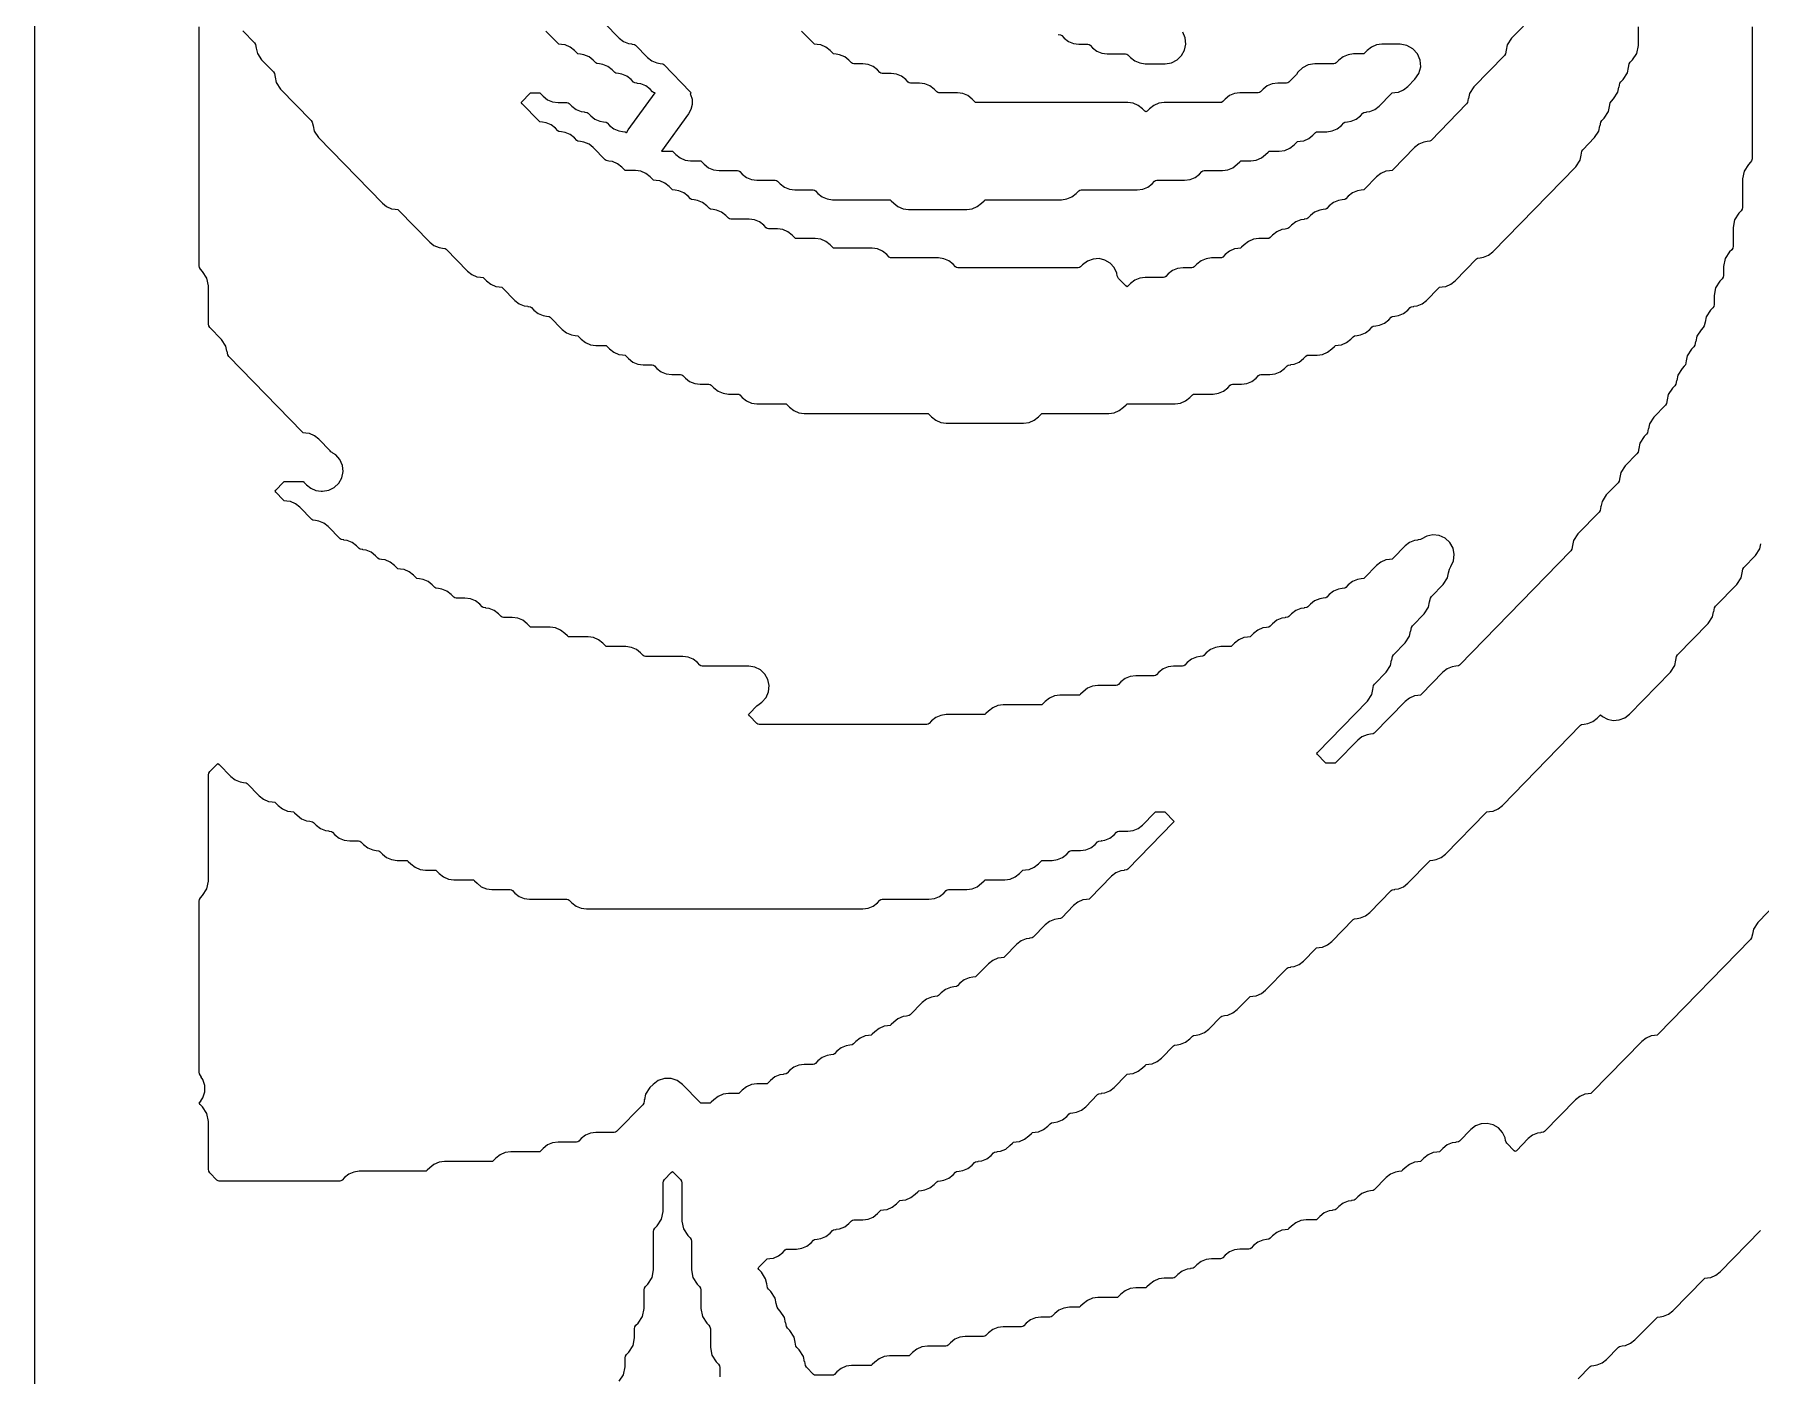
# Model space of a CAD drawing. Header units: millimetres. Extents: x 10 to 410, y 18 to 283.
# Drawn here: x 79 to 120.97, y 187.39 to 220 of the extents above; entities that cross this region are included whole.
import ezdxf

# ---------------------------------------------------------------- set-up
doc = ezdxf.new("R2010")
doc.units = ezdxf.units.MM
doc.layers.add('CUT', color=1, linetype='Continuous')

msp = doc.modelspace()

# ---------------------------------------------------------------- linework, layer by layer
at = {"layer": 'CUT'}
for points in [[(121.134, 283), (121.134, 280), (100.134, 280), (100.134, 283), (92.134, 283), (92.134, 280), (79, 280), (79, 160), (92.134, 160), (92.134, 157), (100.134, 157), (100.134, 160), (121.134, 160), (121.134, 157), (129.134, 157), (129.134, 160), (142.2679, 160), (142.2679, 280), (129.134, 280), (129.134, 283)], [(83, 198.922), (83.0088, 198.9669), (83.0338, 199.0051), (83.0884, 199.0611), (83.1934, 199.2217), (83.2303, 199.4101), (83.2303, 201.9938), (83.2391, 202.0386), (83.2641, 202.0769), (83.4326, 202.2498), (83.4606, 202.2706), (83.4885, 202.2498), (83.7739, 201.9569), (83.8783, 201.8751), (84.0005, 201.8235), (84.0853, 201.8122), (84.0851, 201.8103), (84.1496, 201.8017), (84.1747, 201.7821), (84.4648, 201.4844), (84.5692, 201.4025), (84.6914, 201.3509), (84.7762, 201.3396), (84.7759, 201.3378), (84.8405, 201.3291), (84.8655, 201.3095), (84.9254, 201.2481), (85.0297, 201.1662), (85.152, 201.1146), (85.2367, 201.1033), (85.2365, 201.1015), (85.3011, 201.0928), (85.3261, 201.0732), (85.3859, 201.0118), (85.4903, 200.9299), (85.6125, 200.8784), (85.6973, 200.867), (85.6971, 200.8652), (85.7616, 200.8565), (85.7866, 200.8369), (85.8465, 200.7755), (85.9509, 200.6936), (86.0731, 200.6421), (86.1579, 200.6307), (86.1576, 200.6289), (86.2222, 200.6203), (86.2472, 200.6006), (86.3071, 200.5392), (86.4114, 200.4573), (86.5337, 200.4058), (86.6651, 200.3882), (86.8815, 200.3882), (86.913, 200.384), (86.9381, 200.3643), (86.9979, 200.3029), (87.1023, 200.221), (87.2245, 200.1695), (87.3093, 200.1581), (87.3091, 200.1563), (87.3736, 200.1477), (87.3986, 200.128), (87.4585, 200.0666), (87.5628, 199.9848), (87.6851, 199.9332), (87.8165, 199.9156), (88.0329, 199.9156), (88.0644, 199.9114), (88.0895, 199.8918), (88.1493, 199.8303), (88.2537, 199.7485), (88.3759, 199.6969), (88.5074, 199.6793), (88.7238, 199.6793), (88.7553, 199.6751), (88.7803, 199.6555), (88.8402, 199.5941), (88.9445, 199.5122), (89.0668, 199.4606), (89.1982, 199.443), (89.6449, 199.443), (89.6764, 199.4388), (89.7015, 199.4192), (89.7613, 199.3578), (89.8657, 199.2759), (89.9879, 199.2243), (90.1194, 199.2068), (90.566, 199.2068), (90.5976, 199.2025), (90.6226, 199.1829), (90.6824, 199.1215), (90.7868, 199.0396), (90.909, 198.9881), (91.0405, 198.9705), (91.9477, 198.9705), (91.9793, 198.9662), (92.0043, 198.9466), (92.0641, 198.8852), (92.1685, 198.8033), (92.2907, 198.7518), (92.4222, 198.7342), (99.1392, 198.7342), (99.2707, 198.7518), (99.3929, 198.8033), (99.4973, 198.8852), (99.5571, 198.9466), (99.5822, 198.9662), (99.6137, 198.9705), (100.7512, 198.9705), (100.8827, 198.9881), (101.0049, 199.0396), (101.1093, 199.1215), (101.1691, 199.1829), (101.1941, 199.2025), (101.2257, 199.2068), (101.6723, 199.2068), (101.8038, 199.2243), (101.926, 199.2759), (102.0304, 199.3578), (102.0903, 199.4192), (102.1153, 199.4388), (102.1468, 199.443), (102.5935, 199.443), (102.7249, 199.4606), (102.8472, 199.5122), (102.9515, 199.5941), (103.0114, 199.6555), (103.0364, 199.6751), (103.101, 199.6837), (103.1007, 199.6856), (103.1855, 199.6969), (103.3077, 199.7485), (103.4121, 199.8303), (103.4719, 199.8918), (103.497, 199.9114), (103.5285, 199.9156), (103.7449, 199.9156), (103.8764, 199.9332), (103.9986, 199.9848), (104.103, 200.0666), (104.1628, 200.128), (104.1878, 200.1477), (104.2194, 200.1519), (104.4357, 200.1519), (104.5672, 200.1695), (104.6894, 200.221), (104.7938, 200.3029), (104.8536, 200.3643), (104.8787, 200.384), (104.9432, 200.3926), (104.943, 200.3944), (105.0278, 200.4058), (105.15, 200.4573), (105.2544, 200.5392), (105.3142, 200.6006), (105.3392, 200.6203), (105.3708, 200.6245), (105.5871, 200.6245), (105.7186, 200.6421), (105.8408, 200.6936), (105.9452, 200.7755), (106.2353, 201.0732), (106.2604, 201.0928), (106.2919, 201.097), (106.4556, 201.097), (106.4871, 201.0928), (106.5121, 201.0732), (106.6921, 200.8885), (106.7119, 200.8608), (106.6921, 200.833), (105.591, 199.7032), (105.566, 199.6835), (105.5014, 199.6749), (105.5017, 199.6731), (105.4169, 199.6617), (105.2946, 199.6102), (105.1903, 199.5283), (104.6699, 198.9943), (104.6448, 198.9747), (104.5803, 198.966), (104.5805, 198.9642), (104.4957, 198.9529), (104.3735, 198.9013), (104.2691, 198.8194), (103.979, 198.5217), (103.954, 198.5021), (103.8894, 198.4935), (103.8897, 198.4916), (103.8049, 198.4803), (103.6827, 198.4287), (103.5783, 198.3469), (103.2882, 198.0492), (103.2631, 198.0295), (103.1986, 198.0209), (103.1988, 198.0191), (103.114, 198.0077), (102.9918, 197.9562), (102.8874, 197.8743), (102.5973, 197.5766), (102.5723, 197.557), (102.5077, 197.5483), (102.508, 197.5465), (102.4232, 197.5351), (102.301, 197.4836), (102.1966, 197.4017), (101.9065, 197.104), (101.8814, 197.0844), (101.8169, 197.0758), (101.8171, 197.0739), (101.7323, 197.0626), (101.6101, 197.011), (101.5057, 196.9291), (101.4459, 196.8677), (101.4209, 196.8481), (101.3563, 196.8395), (101.3566, 196.8376), (101.2718, 196.8263), (101.1495, 196.7747), (101.0452, 196.6929), (100.9853, 196.6314), (100.9603, 196.6118), (100.8958, 196.6032), (100.896, 196.6013), (100.8112, 196.59), (100.689, 196.5384), (100.5846, 196.4566), (100.2945, 196.1589), (100.2695, 196.1392), (100.2049, 196.1306), (100.2052, 196.1288), (100.1204, 196.1174), (99.9981, 196.0659), (99.8938, 195.984), (99.8339, 195.9226), (99.8089, 195.903), (99.7443, 195.8943), (99.7446, 195.8925), (99.6598, 195.8811), (99.5376, 195.8296), (99.4332, 195.7477), (99.3734, 195.6863), (99.3483, 195.6667), (99.2838, 195.658), (99.284, 195.6562), (99.1992, 195.6449), (99.077, 195.5933), (98.9726, 195.5114), (98.9128, 195.45), (98.8878, 195.4304), (98.8232, 195.4217), (98.8235, 195.4199), (98.7387, 195.4086), (98.6164, 195.357), (98.5121, 195.2751), (98.4522, 195.2137), (98.4272, 195.1941), (98.3626, 195.1855), (98.3629, 195.1836), (98.2781, 195.1723), (98.1559, 195.1207), (98.0515, 195.0388), (97.9917, 194.9774), (97.9666, 194.9578), (97.9351, 194.9536), (97.7187, 194.9536), (97.5872, 194.936), (97.465, 194.8844), (97.3606, 194.8026), (97.3008, 194.7412), (97.2758, 194.7215), (97.2112, 194.7129), (97.2115, 194.7111), (97.1267, 194.6997), (97.0045, 194.6482), (96.9001, 194.5663), (96.8402, 194.5049), (96.8152, 194.4852), (96.7837, 194.481), (96.5673, 194.481), (96.4358, 194.4634), (96.3136, 194.4119), (96.2092, 194.33), (96.1494, 194.2686), (96.1244, 194.2489), (96.0928, 194.2447), (95.8765, 194.2447), (95.745, 194.2271), (95.6228, 194.1756), (95.5184, 194.0937), (95.4585, 194.0323), (95.4335, 194.0127), (95.402, 194.0084), (95.2383, 194.0084), (95.2068, 194.0127), (95.1818, 194.0323), (94.7571, 194.468), (94.6294, 194.5628), (94.4785, 194.6127), (94.3195, 194.6127), (94.1686, 194.5628), (94.0409, 194.468), (93.9652, 194.3904), (93.8601, 194.2297), (93.8355, 194.1038), (93.8326, 194.1044), (93.8145, 194.012), (93.7895, 193.9738), (93.1557, 193.3234), (93.1307, 193.3038), (93.0991, 193.2996), (92.6525, 193.2996), (92.521, 193.282), (92.3988, 193.2304), (92.2944, 193.1486), (92.2346, 193.0871), (92.2095, 193.0675), (92.178, 193.0633), (91.7314, 193.0633), (91.5999, 193.0457), (91.4777, 192.9941), (91.3733, 192.9123), (91.3134, 192.8509), (91.2884, 192.8312), (91.2569, 192.827), (90.5799, 192.827), (90.4485, 192.8094), (90.3262, 192.7579), (90.2219, 192.676), (90.162, 192.6146), (90.137, 192.5949), (90.1055, 192.5907), (88.968, 192.5907), (88.8365, 192.5731), (88.7143, 192.5216), (88.6099, 192.4397), (88.55, 192.3783), (88.525, 192.3587), (88.4935, 192.3544), (86.8954, 192.3544), (86.7639, 192.3368), (86.6417, 192.2853), (86.5373, 192.2034), (86.4775, 192.142), (86.4525, 192.1224), (86.4209, 192.1181), (83.4939, 192.1181), (83.4623, 192.1224), (83.4373, 192.142), (83.2641, 192.3197), (83.2391, 192.358), (83.2303, 192.4029), (83.2303, 193.5688), (83.1934, 193.7572), (83.0884, 193.9178), (83.027, 193.9807), (83.0073, 194.0084), (83.0494, 194.0677), (83.0455, 194.0705), (83.0945, 194.1393), (83.1413, 194.2859), (83.1413, 194.4398), (83.0945, 194.5864), (83.0566, 194.6397), (83.0603, 194.6421), (83.0088, 194.7209), (83, 194.7657)]]:
    msp.add_lwpolyline(points, close=True, dxfattribs=at)
for points in [[(91.4321, 221.7447), (93.2156, 219.9147), (93.3199, 219.8329), (93.4421, 219.7813), (93.5269, 219.77), (93.5267, 219.7681), (93.5912, 219.7595), (93.6163, 219.7399), (93.9064, 219.4422), (94.0108, 219.3603), (94.133, 219.3087), (94.2178, 219.2974), (94.2175, 219.2956), (94.2821, 219.2869), (94.3071, 219.2673), (94.9477, 218.61), (94.9674, 218.5823), (94.9482, 218.5554), (94.9546, 218.545), (94.9901, 218.4248), (94.9932, 218.2995), (94.9638, 218.1777), (94.9039, 218.0676), (94.248, 217.1668), (94.2645, 217.1646), (94.4808, 217.1646), (94.5124, 217.1603), (94.5374, 217.1407), (94.5973, 217.0793), (94.7016, 216.9974), (94.8238, 216.9459), (94.9553, 216.9283), (95.1717, 216.9283), (95.2032, 216.9241), (95.2283, 216.9044), (95.2881, 216.843), (95.3925, 216.7611), (95.5147, 216.7096), (95.6462, 216.692), (96.0928, 216.692), (96.1244, 216.6878), (96.1494, 216.6681), (96.2092, 216.6067), (96.3136, 216.5248), (96.4358, 216.4733), (96.5673, 216.4557), (97.014, 216.4557), (97.0455, 216.4515), (97.0705, 216.4318), (97.1304, 216.3704), (97.2347, 216.2886), (97.357, 216.237), (97.4884, 216.2194), (97.9351, 216.2194), (97.9666, 216.2152), (97.9917, 216.1956), (98.0515, 216.1341), (98.1559, 216.0523), (98.2781, 216.0007), (98.4096, 215.9831), (99.7774, 215.9831), (99.8089, 215.9789), (99.8339, 215.9593), (99.8938, 215.8979), (99.9981, 215.816), (100.1204, 215.7644), (100.2518, 215.7468), (101.6723, 215.7468), (101.8038, 215.7644), (101.926, 215.816), (102.0304, 215.8979), (102.0903, 215.9593), (102.1153, 215.9789), (102.1468, 215.9831), (103.9752, 215.9831), (104.1066, 216.0007), (104.2289, 216.0523), (104.3332, 216.1341), (104.3931, 216.1956), (104.4181, 216.2152), (104.4496, 216.2194), (105.8174, 216.2194), (105.9489, 216.237), (106.0711, 216.2886), (106.1755, 216.3704), (106.2353, 216.4318), (106.2604, 216.4515), (106.2919, 216.4557), (106.9688, 216.4557), (107.1003, 216.4733), (107.2225, 216.5248), (107.3269, 216.6067), (107.3868, 216.6681), (107.4118, 216.6878), (107.4433, 216.692), (107.89, 216.692), (108.0215, 216.7096), (108.1437, 216.7611), (108.248, 216.843), (108.3079, 216.9044), (108.3329, 216.9241), (108.3645, 216.9283), (108.5808, 216.9283), (108.7123, 216.9459), (108.8345, 216.9974), (108.9389, 217.0793), (108.9987, 217.1407), (109.0238, 217.1603), (109.0553, 217.1646), (109.2717, 217.1646), (109.4032, 217.1822), (109.5254, 217.2337), (109.6297, 217.3156), (109.6896, 217.377), (109.7146, 217.3966), (109.7792, 217.4053), (109.7789, 217.4071), (109.8637, 217.4184), (109.9859, 217.47), (110.0903, 217.5519), (110.1502, 217.6133), (110.1752, 217.6329), (110.2067, 217.6371), (110.4231, 217.6371), (110.5546, 217.6547), (110.6768, 217.7063), (110.7812, 217.7882), (110.841, 217.8496), (110.866, 217.8692), (110.9306, 217.8778), (110.9303, 217.8797), (111.0151, 217.891), (111.1374, 217.9426), (111.2417, 218.0244), (111.3016, 218.0858), (111.3266, 218.1055), (111.3912, 218.1141), (111.3909, 218.116), (111.4757, 218.1273), (111.5979, 218.1789), (111.7023, 218.2607), (111.9924, 218.5584), (112.0175, 218.5781), (112.082, 218.5867), (112.0818, 218.5885), (112.1666, 218.5999), (112.2888, 218.6514), (112.3931, 218.7333), (112.57, 218.9147), (112.6647, 219.0518), (112.7092, 219.2123), (112.6985, 219.3786), (112.6338, 219.5321), (112.5222, 219.6558), (112.3762, 219.736), (112.2119, 219.7637), (111.766, 219.7637), (111.6345, 219.7461), (111.5123, 219.6946), (111.4079, 219.6127), (111.3481, 219.5513), (111.323, 219.5316), (111.2915, 219.5274), (111.0751, 219.5274), (110.9437, 219.5098), (110.8214, 219.4583), (110.7171, 219.3764), (110.6572, 219.315), (110.6322, 219.2954), (110.6007, 219.2911), (110.1315, 219.2911), (109.9754, 219.2661), (109.8349, 219.1936), (109.724, 219.0809), (109.6858, 219.0271), (109.5058, 218.8424), (109.4808, 218.8228), (109.4492, 218.8186), (109.2329, 218.8186), (109.1014, 218.801), (108.9792, 218.7494), (108.8748, 218.6675), (108.815, 218.6061), (108.7899, 218.5865), (108.7584, 218.5823), (108.3117, 218.5823), (108.1803, 218.5647), (108.058, 218.5131), (107.9537, 218.4313), (107.8938, 218.3698), (107.8688, 218.3502), (107.8373, 218.346), (106.4695, 218.346), (106.338, 218.3284), (106.2158, 218.2768), (106.1114, 218.195), (106.0562, 218.1383), (106.0283, 218.1176), (106.0004, 218.1383), (105.9452, 218.195), (105.8408, 218.2768), (105.7186, 218.3284), (105.5871, 218.346), (101.9165, 218.346), (101.885, 218.3502), (101.86, 218.3698), (101.8001, 218.4313), (101.6958, 218.5131), (101.5735, 218.5647), (101.442, 218.5823), (100.9954, 218.5823), (100.9639, 218.5865), (100.9388, 218.6061), (100.879, 218.6675), (100.7746, 218.7494), (100.6524, 218.801), (100.5209, 218.8186), (100.3045, 218.8186), (100.273, 218.8228), (100.248, 218.8424), (100.1881, 218.9038), (100.0838, 218.9857), (99.9615, 219.0373), (99.8301, 219.0549), (99.6137, 219.0549), (99.5822, 219.0591), (99.5571, 219.0787), (99.4973, 219.1401), (99.3929, 219.222), (99.2707, 219.2735), (99.1392, 219.2911), (98.9228, 219.2911), (98.8913, 219.2954), (98.8663, 219.315), (98.8064, 219.3764), (98.7021, 219.4583), (98.5798, 219.5098), (98.4951, 219.5212), (98.4953, 219.523), (98.4307, 219.5316), (98.4057, 219.5513), (98.3459, 219.6127), (98.2415, 219.6946), (98.1193, 219.7461), (98.0345, 219.7575), (98.0347, 219.7593), (97.9702, 219.7679), (97.9452, 219.7876), (97.655, 220.0853)], [(120.7664, 220.1879), (120.7664, 216.9767), (120.7577, 216.9318), (120.7326, 216.8936), (120.6781, 216.8376), (120.573, 216.677), (120.5361, 216.4886), (120.5361, 215.7953), (120.5274, 215.7504), (120.5023, 215.7121), (120.4478, 215.6562), (120.3427, 215.4956), (120.3059, 215.3072), (120.3059, 214.8501), (120.2971, 214.8053), (120.2721, 214.767), (120.2175, 214.711), (120.1124, 214.5504), (120.0756, 214.3621), (120.0756, 214.1413), (120.0668, 214.0964), (120.0418, 214.0581), (119.9872, 214.0022), (119.8821, 213.8416), (119.8453, 213.6532), (119.8453, 213.4324), (119.8365, 213.3875), (119.8115, 213.3493), (119.7569, 213.2933), (119.6519, 213.1327), (119.6272, 213.0068), (119.6243, 213.0074), (119.6062, 212.915), (119.5812, 212.8767), (119.5267, 212.8207), (119.4216, 212.6601), (119.3969, 212.5342), (119.394, 212.5348), (119.376, 212.4424), (119.3509, 212.4041), (119.2964, 212.3482), (119.1913, 212.1875), (119.1667, 212.0616), (119.1637, 212.0622), (119.1457, 211.9698), (119.1206, 211.9316), (119.0661, 211.8756), (118.961, 211.715), (118.9364, 211.5891), (118.9335, 211.5896), (118.9154, 211.4972), (118.8904, 211.459), (118.8358, 211.403), (118.7307, 211.2424), (118.7061, 211.1165), (118.7032, 211.1171), (118.6851, 211.0247), (118.6601, 210.9864), (118.3752, 210.6942), (118.2702, 210.5335), (118.2455, 210.4076), (118.2426, 210.4082), (118.2245, 210.3158), (118.1995, 210.2776), (118.145, 210.2216), (118.0399, 210.061), (118.0152, 209.9351), (118.0123, 209.9356), (117.9943, 209.8432), (117.9692, 209.805), (117.6844, 209.5127), (117.5793, 209.3521), (117.5547, 209.2262), (117.5518, 209.2268), (117.5337, 209.1344), (117.5087, 209.0961), (117.2238, 208.8039), (117.1187, 208.6432), (117.0941, 208.5173), (117.0912, 208.5179), (117.0731, 208.4255), (117.0481, 208.3873), (116.533, 207.8587), (116.4279, 207.6981), (116.4033, 207.5722), (116.4003, 207.5728), (116.3823, 207.4804), (116.3572, 207.4421), (113.6509, 204.6652), (113.6259, 204.6456), (113.5613, 204.6369), (113.5616, 204.6351), (113.4768, 204.6238), (113.3546, 204.5722), (113.2502, 204.4903), (112.7298, 203.9563), (112.7047, 203.9367), (112.6402, 203.9281), (112.6404, 203.9262), (112.5556, 203.9149), (112.4334, 203.8633), (112.3291, 203.7815), (111.5784, 203.0112), (111.5533, 202.9916), (111.4888, 202.9829), (111.489, 202.9811), (111.4042, 202.9697), (111.282, 202.9182), (111.1776, 202.8363), (110.6572, 202.3023), (110.6322, 202.2827), (110.6007, 202.2785), (110.437, 202.2785), (110.4055, 202.2827), (110.3804, 202.3023), (110.2004, 202.4871), (110.1807, 202.5148), (110.2004, 202.5425), (111.4132, 203.7869), (111.5183, 203.9475), (111.5429, 204.0734), (111.5458, 204.0728), (111.5639, 204.1652), (111.5889, 204.2035), (111.8737, 204.4957), (111.9788, 204.6563), (112.0035, 204.7822), (112.0064, 204.7817), (112.0244, 204.8741), (112.0495, 204.9123), (112.3343, 205.2046), (112.4394, 205.3652), (112.464, 205.4911), (112.4669, 205.4905), (112.485, 205.5829), (112.51, 205.6212), (112.7949, 205.9134), (112.9, 206.0741), (112.9246, 206.2), (112.9275, 206.1994), (112.9456, 206.2918), (112.9706, 206.33), (113.2554, 206.6223), (113.3605, 206.7829), (113.3852, 206.9088), (113.3881, 206.9083), (113.4061, 207.0007), (113.4457, 207.0611), (113.5096, 207.2031), (113.5268, 207.358), (113.4954, 207.5105), (113.4186, 207.6461), (113.3038, 207.7514), (113.1622, 207.8163), (113.0075, 207.8344), (112.8547, 207.8041), (112.7187, 207.7282), (112.7047, 207.7173), (112.6402, 207.7087), (112.6404, 207.7068), (112.5556, 207.6955), (112.4334, 207.6439), (112.3291, 207.5621), (112.0389, 207.2644), (112.0139, 207.2447), (111.9493, 207.2361), (111.9496, 207.2343), (111.8648, 207.2229), (111.7426, 207.1714), (111.6382, 207.0895), (111.3481, 206.7918), (111.323, 206.7722), (111.2585, 206.7635), (111.2587, 206.7617), (111.1739, 206.7503), (111.0517, 206.6988), (110.9474, 206.6169), (110.8875, 206.5555), (110.8625, 206.5359), (110.7979, 206.5272), (110.7982, 206.5254), (110.7134, 206.514), (110.5912, 206.4625), (110.4868, 206.3806), (110.4269, 206.3192), (110.4019, 206.2996), (110.3374, 206.2909), (110.3376, 206.2891), (110.2528, 206.2778), (110.1306, 206.2262), (110.0262, 206.1443), (109.9664, 206.0829), (109.9413, 206.0633), (109.8768, 206.0547), (109.877, 206.0528), (109.7922, 206.0415), (109.67, 205.9899), (109.5657, 205.908), (109.5058, 205.8466), (109.4808, 205.827), (109.4162, 205.8184), (109.4165, 205.8165), (109.3317, 205.8052), (109.2095, 205.7536), (109.1051, 205.6718), (109.0452, 205.6104), (109.0202, 205.5907), (108.9557, 205.5821), (108.9559, 205.5802), (108.8711, 205.5689), (108.7489, 205.5174), (108.6445, 205.4355), (108.5847, 205.3741), (108.5596, 205.3544), (108.4951, 205.3458), (108.4953, 205.344), (108.4105, 205.3326), (108.2883, 205.2811), (108.184, 205.1992), (108.1241, 205.1378), (108.0991, 205.1181), (108.0676, 205.1139), (107.8512, 205.1139), (107.7197, 205.0963), (107.5975, 205.0448), (107.4931, 204.9629), (107.4333, 204.9015), (107.4082, 204.8819), (107.3437, 204.8732), (107.3439, 204.8714), (107.2591, 204.86), (107.1369, 204.8085), (107.0325, 204.7266), (106.9727, 204.6652), (106.9477, 204.6456), (106.9161, 204.6414), (106.6998, 204.6414), (106.5683, 204.6238), (106.4461, 204.5722), (106.3417, 204.4903), (106.2818, 204.4289), (106.2568, 204.4093), (106.2253, 204.4051), (105.7786, 204.4051), (105.6472, 204.3875), (105.5249, 204.3359), (105.4206, 204.254), (105.3607, 204.1926), (105.3357, 204.173), (105.3042, 204.1688), (104.8575, 204.1688), (104.726, 204.1512), (104.6038, 204.0996), (104.4994, 204.0178), (104.4396, 203.9563), (104.4146, 203.9367), (104.383, 203.9325), (103.9364, 203.9325), (103.8049, 203.9149), (103.6827, 203.8633), (103.5783, 203.7815), (103.5184, 203.7201), (103.4934, 203.7004), (103.4619, 203.6962), (102.5547, 203.6962), (102.4232, 203.6786), (102.301, 203.6271), (102.1966, 203.5452), (102.1367, 203.4838), (102.1117, 203.4641), (102.0802, 203.4599), (101.173, 203.4599), (101.0415, 203.4423), (100.9193, 203.3908), (100.8149, 203.3089), (100.755, 203.2475), (100.73, 203.2278), (100.6985, 203.2236), (96.62, 203.2236), (96.5885, 203.2278), (96.5635, 203.2475), (96.3834, 203.4322), (96.3637, 203.4599), (96.3834, 203.4876), (96.5635, 203.6723), (96.6207, 203.7172), (96.6905, 203.7602), (96.7899, 203.8748), (96.8504, 204.014), (96.8663, 204.1649), (96.8362, 204.3137), (96.7629, 204.4466), (96.6531, 204.5513), (96.5169, 204.6183), (96.3669, 204.6414), (95.2383, 204.6414), (95.2068, 204.6456), (95.1818, 204.6652), (95.1219, 204.7266), (95.0175, 204.8085), (94.8953, 204.86), (94.7638, 204.8776), (93.8566, 204.8776), (93.8251, 204.8819), (93.8001, 204.9015), (93.7402, 204.9629), (93.6358, 205.0448), (93.5136, 205.0963), (93.3821, 205.1139), (92.9355, 205.1139), (92.904, 205.1181), (92.8789, 205.1378), (92.8191, 205.1992), (92.7147, 205.2811), (92.5925, 205.3326), (92.461, 205.3502), (92.0144, 205.3502), (91.9828, 205.3544), (91.9578, 205.3741), (91.8979, 205.4355), (91.7936, 205.5174), (91.6714, 205.5689), (91.5399, 205.5865), (91.0932, 205.5865), (91.0617, 205.5907), (91.0367, 205.6104), (90.9768, 205.6718), (90.8724, 205.7536), (90.7502, 205.8052), (90.6187, 205.8228), (90.4024, 205.8228), (90.3708, 205.827), (90.3458, 205.8466), (90.286, 205.908), (90.1816, 205.9899), (90.0594, 206.0415), (89.9746, 206.0528), (89.9748, 206.0547), (89.9103, 206.0633), (89.8852, 206.0829), (89.8254, 206.1443), (89.721, 206.2262), (89.5988, 206.2778), (89.4673, 206.2954), (89.251, 206.2954), (89.2194, 206.2996), (89.1944, 206.3192), (89.1345, 206.3806), (89.0302, 206.4625), (88.908, 206.514), (88.8232, 206.5254), (88.8234, 206.5272), (88.7589, 206.5359), (88.7338, 206.5555), (88.674, 206.6169), (88.5696, 206.6988), (88.4474, 206.7503), (88.3626, 206.7617), (88.3628, 206.7635), (88.2983, 206.7722), (88.2733, 206.7918), (88.2134, 206.8532), (88.109, 206.9351), (87.9868, 206.9866), (87.902, 206.998), (87.9023, 206.9998), (87.8377, 207.0084), (87.8127, 207.0281), (87.7529, 207.0895), (87.6485, 207.1714), (87.5263, 207.2229), (87.4415, 207.2343), (87.4417, 207.2361), (87.3772, 207.2447), (87.3521, 207.2644), (87.2923, 207.3258), (87.1879, 207.4076), (87.0657, 207.4592), (86.9809, 207.4705), (86.9811, 207.4724), (86.9166, 207.481), (86.8916, 207.5006), (86.8317, 207.5621), (86.7273, 207.6439), (86.6051, 207.6955), (86.5203, 207.7068), (86.5206, 207.7087), (86.456, 207.7173), (86.431, 207.7369), (86.1409, 208.0346), (86.0365, 208.1165), (85.9143, 208.1681), (85.8295, 208.1794), (85.8297, 208.1812), (85.7652, 208.1899), (85.7401, 208.2095), (85.45, 208.5072), (85.3457, 208.5891), (85.2234, 208.6406), (85.1386, 208.652), (85.1389, 208.6538), (85.0743, 208.6624), (85.0493, 208.6821), (84.8693, 208.8668), (84.8496, 208.8945), (84.8693, 208.9222), (85.0493, 209.1069), (85.0743, 209.1266), (85.1059, 209.1308), (85.4998, 209.1308), (85.5319, 209.1265), (85.5469, 209.1202), (85.5529, 209.1168), (85.5701, 209.0928), (85.6162, 209.0455), (85.7206, 208.9637), (85.8428, 208.9121), (85.9743, 208.8945), (86.0042, 208.8945), (86.1542, 208.9175), (86.2904, 208.9845), (86.4002, 209.0893), (86.4735, 209.2222), (86.5036, 209.3709), (86.4877, 209.5219), (86.4272, 209.6611), (86.3277, 209.7757), (86.2579, 209.8186), (86.2368, 209.8352), (86.2041, 209.8537), (86.187, 209.8776), (85.9106, 210.1612), (85.8062, 210.2431), (85.684, 210.2946), (85.5992, 210.306), (85.5994, 210.3078), (85.5349, 210.3165), (85.5099, 210.3361), (83.7247, 212.1678), (83.6996, 212.2061), (83.6816, 212.2985), (83.6786, 212.2979), (83.654, 212.4238), (83.5489, 212.5844), (83.2641, 212.8767), (83.2391, 212.915), (83.2303, 212.9598), (83.2303, 213.8895), (83.1934, 214.0778), (83.0884, 214.2385), (83.0338, 214.2944), (83.0088, 214.3327), (83, 214.3775), (83, 220.1879)], [(84.0631, 220.0907), (84.3479, 219.7984), (84.3729, 219.7601), (84.391, 219.6677), (84.3939, 219.6683), (84.4185, 219.5424), (84.5236, 219.3818), (84.8085, 219.0895), (84.8335, 219.0513), (84.8516, 218.9589), (84.8545, 218.9595), (84.8791, 218.8335), (84.9842, 218.6729), (85.7296, 217.9081), (85.7546, 217.8698), (85.7727, 217.7775), (85.7756, 217.778), (85.8002, 217.6521), (85.9053, 217.4915), (87.4585, 215.8979), (87.5628, 215.816), (87.6851, 215.7644), (87.7699, 215.7531), (87.7696, 215.7513), (87.8342, 215.7426), (87.8592, 215.723), (88.6099, 214.9527), (88.7143, 214.8708), (88.8365, 214.8193), (88.9213, 214.8079), (88.921, 214.8061), (88.9856, 214.7975), (89.0106, 214.7778), (89.531, 214.2439), (89.6354, 214.162), (89.7576, 214.1104), (89.8424, 214.0991), (89.8422, 214.0972), (89.9067, 214.0886), (89.9317, 214.069), (89.9916, 214.0076), (90.096, 213.9257), (90.2182, 213.8741), (90.303, 213.8628), (90.3027, 213.861), (90.3673, 213.8523), (90.3923, 213.8327), (90.6824, 213.535), (90.7868, 213.4531), (90.909, 213.4016), (90.9938, 213.3902), (90.9936, 213.3884), (91.0581, 213.3797), (91.0832, 213.3601), (91.143, 213.2987), (91.2474, 213.2168), (91.3696, 213.1653), (91.4544, 213.1539), (91.4541, 213.1521), (91.5187, 213.1435), (91.5437, 213.1238), (91.8339, 212.8261), (91.9382, 212.7443), (92.0604, 212.6927), (92.1452, 212.6814), (92.145, 212.6795), (92.2095, 212.6709), (92.2346, 212.6513), (92.2944, 212.5898), (92.3988, 212.508), (92.521, 212.4564), (92.6525, 212.4388), (92.8689, 212.4388), (92.9004, 212.4346), (92.9254, 212.415), (92.9853, 212.3536), (93.0896, 212.2717), (93.2119, 212.2201), (93.2967, 212.2088), (93.2964, 212.207), (93.361, 212.1983), (93.386, 212.1787), (93.4458, 212.1173), (93.5502, 212.0354), (93.6724, 211.9838), (93.8039, 211.9662), (94.0203, 211.9662), (94.0518, 211.962), (94.0768, 211.9424), (94.1367, 211.881), (94.2411, 211.7991), (94.3633, 211.7476), (94.4948, 211.73), (94.7111, 211.73), (94.7427, 211.7257), (94.7677, 211.7061), (94.8275, 211.6447), (94.9319, 211.5628), (95.0541, 211.5113), (95.1856, 211.4937), (95.402, 211.4937), (95.4335, 211.4895), (95.4585, 211.4698), (95.5184, 211.4084), (95.6228, 211.3265), (95.745, 211.275), (95.8765, 211.2574), (96.0928, 211.2574), (96.1244, 211.2532), (96.1494, 211.2335), (96.2092, 211.1721), (96.3136, 211.0902), (96.4358, 211.0387), (96.5673, 211.0211), (97.2442, 211.0211), (97.2758, 211.0169), (97.3008, 210.9972), (97.3606, 210.9358), (97.465, 210.854), (97.5872, 210.8024), (97.7187, 210.7848), (100.6985, 210.7848), (100.73, 210.7806), (100.755, 210.761), (100.8149, 210.6995), (100.9193, 210.6177), (101.0415, 210.5661), (101.173, 210.5485), (103.054, 210.5485), (103.1855, 210.5661), (103.3077, 210.6177), (103.4121, 210.6995), (103.4719, 210.761), (103.497, 210.7806), (103.5285, 210.7848), (105.1266, 210.7848), (105.2581, 210.8024), (105.3803, 210.854), (105.4847, 210.9358), (105.5445, 210.9972), (105.5695, 211.0169), (105.6011, 211.0211), (106.7386, 211.0211), (106.87, 211.0387), (106.9923, 211.0902), (107.0966, 211.1721), (107.1565, 211.2335), (107.1815, 211.2532), (107.213, 211.2574), (107.6597, 211.2574), (107.7912, 211.275), (107.9134, 211.3265), (108.0178, 211.4084), (108.0776, 211.4698), (108.1026, 211.4895), (108.1342, 211.4937), (108.3505, 211.4937), (108.482, 211.5113), (108.6042, 211.5628), (108.7086, 211.6447), (108.7685, 211.7061), (108.7935, 211.7257), (108.825, 211.73), (109.0414, 211.73), (109.1729, 211.7476), (109.2951, 211.7991), (109.3995, 211.881), (109.4593, 211.9424), (109.4843, 211.962), (109.5489, 211.9707), (109.5486, 211.9725), (109.6334, 211.9838), (109.7557, 212.0354), (109.86, 212.1173), (109.9199, 212.1787), (109.9449, 212.1983), (109.9764, 212.2025), (110.1928, 212.2025), (110.3243, 212.2201), (110.4465, 212.2717), (110.5509, 212.3536), (110.6107, 212.415), (110.6358, 212.4346), (110.7003, 212.4432), (110.7001, 212.4451), (110.7849, 212.4564), (110.9071, 212.508), (111.0114, 212.5898), (111.0713, 212.6513), (111.0963, 212.6709), (111.1609, 212.6795), (111.1606, 212.6814), (111.2454, 212.6927), (111.3676, 212.7443), (111.472, 212.8261), (111.5319, 212.8875), (111.5569, 212.9072), (111.6214, 212.9158), (111.6212, 212.9176), (111.706, 212.929), (111.8282, 212.9805), (111.9326, 213.0624), (111.9924, 213.1238), (112.0175, 213.1435), (112.082, 213.1521), (112.0818, 213.1539), (112.1666, 213.1653), (112.2888, 213.2168), (112.3931, 213.2987), (112.453, 213.3601), (112.478, 213.3797), (112.5426, 213.3884), (112.5423, 213.3902), (112.6271, 213.4016), (112.7493, 213.4531), (112.8537, 213.535), (113.1438, 213.8327), (113.1689, 213.8523), (113.2334, 213.861), (113.2332, 213.8628), (113.318, 213.8741), (113.4402, 213.9257), (113.5446, 214.0076), (114.065, 214.5415), (114.09, 214.5612), (114.1545, 214.5698), (114.1543, 214.5716), (114.2391, 214.583), (114.3613, 214.6345), (114.4657, 214.7164), (116.4794, 216.7826), (116.5845, 216.9433), (116.6091, 217.0692), (116.612, 217.0686), (116.6301, 217.161), (116.6551, 217.1992), (116.94, 217.4915), (117.0451, 217.6521), (117.0697, 217.778), (117.0726, 217.7775), (117.0907, 217.8698), (117.1157, 217.9081), (117.1703, 217.9641), (117.2753, 218.1247), (117.3, 218.2506), (117.3029, 218.25), (117.321, 218.3424), (117.346, 218.3807), (117.4005, 218.4367), (117.5056, 218.5973), (117.5303, 218.7232), (117.5332, 218.7226), (117.5512, 218.815), (117.5763, 218.8533), (117.6308, 218.9092), (117.7359, 219.0698), (117.7605, 219.1957), (117.7635, 219.1952), (117.7815, 219.2876), (117.8066, 219.3258), (117.8611, 219.3818), (117.9662, 219.5424), (118.003, 219.7308), (118.003, 220.1879)], [(115.2058, 220.2016), (114.921, 219.9093), (114.8159, 219.7487), (114.7913, 219.6228), (114.7884, 219.6234), (114.7703, 219.531), (114.7453, 219.4927), (113.9999, 218.7279), (113.8948, 218.5673), (113.8702, 218.4414), (113.8672, 218.442), (113.8492, 218.3496), (113.8241, 218.3113), (112.9601, 217.4247), (112.935, 217.4051), (112.8705, 217.3964), (112.8707, 217.3946), (112.7859, 217.3832), (112.6637, 217.3317), (112.5593, 217.2498), (112.0389, 216.7158), (112.0139, 216.6962), (111.9493, 216.6876), (111.9496, 216.6857), (111.8648, 216.6744), (111.7426, 216.6228), (111.6382, 216.541), (111.3481, 216.2433), (111.323, 216.2236), (111.2585, 216.215), (111.2587, 216.2132), (111.1739, 216.2018), (111.0517, 216.1503), (110.9474, 216.0684), (110.8875, 216.007), (110.8625, 215.9873), (110.7979, 215.9787), (110.7982, 215.9769), (110.7134, 215.9655), (110.5912, 215.914), (110.4868, 215.8321), (110.4269, 215.7707), (110.4019, 215.7511), (110.3374, 215.7424), (110.3376, 215.7406), (110.2528, 215.7292), (110.1306, 215.6777), (110.0262, 215.5958), (109.9664, 215.5344), (109.9413, 215.5148), (109.8768, 215.5061), (109.877, 215.5043), (109.7922, 215.493), (109.67, 215.4414), (109.5657, 215.3595), (109.5058, 215.2981), (109.4808, 215.2785), (109.4162, 215.2698), (109.4165, 215.268), (109.3317, 215.2567), (109.2095, 215.2051), (109.1051, 215.1232), (109.0452, 215.0618), (109.0202, 215.0422), (108.9887, 215.038), (108.7723, 215.038), (108.6408, 215.0204), (108.5186, 214.9688), (108.4142, 214.8869), (108.3544, 214.8255), (108.3294, 214.8059), (108.2648, 214.7973), (108.2651, 214.7954), (108.1803, 214.7841), (108.058, 214.7325), (107.9537, 214.6507), (107.8938, 214.5893), (107.8688, 214.5696), (107.8373, 214.5654), (107.6209, 214.5654), (107.4894, 214.5478), (107.3672, 214.4963), (107.2628, 214.4144), (107.203, 214.353), (107.1779, 214.3333), (107.1464, 214.3291), (106.93, 214.3291), (106.7986, 214.3115), (106.6763, 214.26), (106.572, 214.1781), (106.5121, 214.1167), (106.4871, 214.097), (106.4556, 214.0928), (106.0089, 214.0928), (105.8774, 214.0752), (105.7552, 214.0237), (105.6508, 213.9418), (105.5957, 213.8852), (105.5677, 213.8645), (105.5398, 213.8852), (105.3645, 214.0651), (105.3429, 214.0955), (105.3314, 214.1313), (105.3217, 214.1969), (105.2583, 214.3301), (105.1587, 214.439), (105.0318, 214.5141), (104.8884, 214.5489), (104.7411, 214.5404), (104.6028, 214.4892), (104.4853, 214.3999), (104.4396, 214.353), (104.4146, 214.3333), (104.383, 214.3291), (101.456, 214.3291), (101.4244, 214.3333), (101.3994, 214.353), (101.3396, 214.4144), (101.2352, 214.4963), (101.113, 214.5478), (100.9815, 214.5654), (99.844, 214.5654), (99.8124, 214.5696), (99.7874, 214.5893), (99.7276, 214.6507), (99.6232, 214.7325), (99.501, 214.7841), (99.3695, 214.8017), (98.4623, 214.8017), (98.4307, 214.8059), (98.4057, 214.8255), (98.3459, 214.8869), (98.2415, 214.9688), (98.1193, 215.0204), (97.9878, 215.038), (97.5411, 215.038), (97.5096, 215.0422), (97.4846, 215.0618), (97.4247, 215.1232), (97.3204, 215.2051), (97.1981, 215.2567), (97.0667, 215.2743), (96.8503, 215.2743), (96.8188, 215.2785), (96.7937, 215.2981), (96.7339, 215.3595), (96.6295, 215.4414), (96.5073, 215.493), (96.3758, 215.5105), (95.9292, 215.5105), (95.8976, 215.5148), (95.8726, 215.5344), (95.8128, 215.5958), (95.7084, 215.6777), (95.5862, 215.7292), (95.5014, 215.7406), (95.5016, 215.7424), (95.4371, 215.7511), (95.412, 215.7707), (95.3522, 215.8321), (95.2478, 215.914), (95.1256, 215.9655), (95.0408, 215.9769), (95.041, 215.9787), (94.9765, 215.9873), (94.9515, 216.007), (94.8916, 216.0684), (94.7873, 216.1503), (94.665, 216.2018), (94.5802, 216.2132), (94.5805, 216.215), (94.5159, 216.2236), (94.4909, 216.2433), (94.4311, 216.3047), (94.3267, 216.3865), (94.2045, 216.4381), (94.1197, 216.4494), (94.1199, 216.4513), (94.0554, 216.4599), (94.0303, 216.4796), (93.9705, 216.541), (93.8661, 216.6228), (93.7439, 216.6744), (93.6124, 216.692), (93.3961, 216.692), (93.3645, 216.6962), (93.3395, 216.7158), (93.2796, 216.7772), (93.1753, 216.8591), (93.0531, 216.9107), (92.9683, 216.922), (92.9685, 216.9239), (92.904, 216.9325), (92.8789, 216.9521), (92.5888, 217.2498), (92.4844, 217.3317), (92.3622, 217.3832), (92.2774, 217.3946), (92.2777, 217.3964), (92.2131, 217.4051), (92.1881, 217.4247), (92.1282, 217.4861), (92.0239, 217.568), (91.9016, 217.6195), (91.8168, 217.6309), (91.8171, 217.6327), (91.7525, 217.6414), (91.7275, 217.661), (91.6677, 217.7224), (91.5633, 217.8043), (91.4411, 217.8558), (91.3563, 217.8672), (91.3565, 217.869), (91.292, 217.8776), (91.2669, 217.8973), (90.8566, 218.3183), (90.8369, 218.346), (90.8566, 218.3737), (91.0367, 218.5584), (91.0617, 218.5781), (91.0932, 218.5823), (91.2569, 218.5823), (91.2884, 218.5781), (91.3134, 218.5584), (91.3733, 218.497), (91.4777, 218.4151), (91.5999, 218.3636), (91.7314, 218.346), (91.9477, 218.346), (91.9793, 218.3418), (92.0043, 218.3221), (92.0641, 218.2607), (92.1685, 218.1789), (92.2907, 218.1273), (92.3755, 218.116), (92.3753, 218.1141), (92.4398, 218.1055), (92.4649, 218.0858), (92.5247, 218.0244), (92.6291, 217.9426), (92.7513, 217.891), (92.8361, 217.8797), (92.8358, 217.8778), (92.9004, 217.8692), (92.9254, 217.8496), (92.9853, 217.7882), (93.0896, 217.7063), (93.2119, 217.6547), (93.2967, 217.6434), (93.2964, 217.6415), (93.361, 217.6329), (93.386, 217.6133), (93.3935, 217.6056), (93.4335, 217.6792), (94.0908, 218.5818), (94.0554, 218.5865), (94.0303, 218.6061), (93.9705, 218.6675), (93.8661, 218.7494), (93.7439, 218.801), (93.6591, 218.8123), (93.6593, 218.8141), (93.5948, 218.8228), (93.5698, 218.8424), (93.5099, 218.9038), (93.4056, 218.9857), (93.2833, 219.0373), (93.1985, 219.0486), (93.1988, 219.0504), (93.1342, 219.0591), (93.1092, 219.0787), (93.0494, 219.1401), (92.945, 219.222), (92.8228, 219.2735), (92.738, 219.2849), (92.7382, 219.2867), (92.6737, 219.2954), (92.6486, 219.315), (92.5888, 219.3764), (92.4844, 219.4583), (92.3622, 219.5098), (92.2774, 219.5212), (92.2777, 219.523), (92.2131, 219.5316), (92.1881, 219.5513), (92.1282, 219.6127), (92.0239, 219.6946), (91.9016, 219.7461), (91.8168, 219.7575), (91.8171, 219.7593), (91.7525, 219.7679), (91.7275, 219.7876), (91.4374, 220.0853)], [(103.8894, 220.0044), (103.954, 219.9958), (103.979, 219.9761), (104.0389, 219.9147), (104.1432, 219.8329), (104.2655, 219.7813), (104.3969, 219.7637), (104.6133, 219.7637), (104.6448, 219.7595), (104.6699, 219.7399), (104.7297, 219.6785), (104.8341, 219.5966), (104.9563, 219.545), (105.0878, 219.5274), (105.5344, 219.5274), (105.566, 219.5232), (105.591, 219.5036), (105.6508, 219.4422), (105.7552, 219.3603), (105.8774, 219.3087), (106.0089, 219.2911), (106.4994, 219.2911), (106.6494, 219.3142), (106.7856, 219.3812), (106.8954, 219.4859), (106.9687, 219.6188), (106.9988, 219.7675), (106.9829, 219.9185), (106.9224, 220.0577)], [(121.884, 199.4084), (120.9084, 198.4072), (120.8033, 198.2466), (120.7786, 198.1207), (120.7757, 198.1213), (120.7577, 198.0289), (120.7326, 197.9906), (118.4868, 195.6863), (118.4618, 195.6667), (118.3973, 195.658), (118.3975, 195.6562), (118.3127, 195.6449), (118.1905, 195.5933), (118.0861, 195.5114), (116.8749, 194.2686), (116.8498, 194.2489), (116.7853, 194.2403), (116.7855, 194.2385), (116.7007, 194.2271), (116.5785, 194.1756), (116.4741, 194.0937), (115.7235, 193.3234), (115.6984, 193.3038), (115.6339, 193.2952), (115.6341, 193.2933), (115.5493, 193.282), (115.4271, 193.2304), (115.3227, 193.1486), (115.0373, 192.8556), (115.0094, 192.8349), (114.9814, 192.8556), (114.8061, 193.0356), (114.7845, 193.066), (114.773, 193.1018), (114.7633, 193.1673), (114.6999, 193.3005), (114.6004, 193.4094), (114.4734, 193.4846), (114.33, 193.5194), (114.1828, 193.5108), (114.0444, 193.4597), (113.927, 193.3704), (113.6509, 193.0871), (113.6259, 193.0675), (113.5613, 193.0589), (113.5616, 193.057), (113.4768, 193.0457), (113.3546, 192.9941), (113.2502, 192.9123), (113.1903, 192.8509), (113.1653, 192.8312), (113.1008, 192.8226), (113.101, 192.8208), (113.0162, 192.8094), (112.894, 192.7579), (112.7896, 192.676), (112.7298, 192.6146), (112.7047, 192.5949), (112.6402, 192.5863), (112.6404, 192.5845), (112.5556, 192.5731), (112.4334, 192.5216), (112.3291, 192.4397), (112.2692, 192.3783), (112.2442, 192.3587), (112.1796, 192.35), (112.1799, 192.3482), (112.0951, 192.3368), (111.9729, 192.2853), (111.8685, 192.2034), (111.5784, 191.9057), (111.5533, 191.8861), (111.4888, 191.8774), (111.489, 191.8756), (111.4042, 191.8643), (111.282, 191.8127), (111.1776, 191.7308), (111.1178, 191.6694), (111.0928, 191.6498), (111.0282, 191.6412), (111.0285, 191.6393), (110.9437, 191.628), (110.8214, 191.5764), (110.7171, 191.4945), (110.6572, 191.4331), (110.6322, 191.4135), (110.5676, 191.4049), (110.5679, 191.403), (110.4831, 191.3917), (110.3609, 191.3401), (110.2565, 191.2583), (110.1967, 191.1969), (110.1716, 191.1772), (110.1401, 191.173), (109.9237, 191.173), (109.7922, 191.1554), (109.67, 191.1038), (109.5657, 191.022), (109.5058, 190.9606), (109.4808, 190.9409), (109.4162, 190.9323), (109.4165, 190.9305), (109.3317, 190.9191), (109.2095, 190.8676), (109.1051, 190.7857), (109.0452, 190.7243), (109.0202, 190.7046), (108.9557, 190.696), (108.9559, 190.6942), (108.8711, 190.6828), (108.7489, 190.6313), (108.6445, 190.5494), (108.5847, 190.488), (108.5596, 190.4684), (108.5281, 190.4641), (108.3117, 190.4641), (108.1803, 190.4465), (108.058, 190.395), (107.9537, 190.3131), (107.8938, 190.2517), (107.8688, 190.2321), (107.8373, 190.2278), (107.6209, 190.2278), (107.4894, 190.2103), (107.3672, 190.1587), (107.2628, 190.0768), (107.203, 190.0154), (107.1779, 189.9958), (107.1134, 189.9871), (107.1136, 189.9853), (107.0289, 189.974), (106.9066, 189.9224), (106.8023, 189.8405), (106.7424, 189.7791), (106.7174, 189.7595), (106.6859, 189.7553), (106.4695, 189.7553), (106.338, 189.7377), (106.2158, 189.6861), (106.1114, 189.6042), (106.0516, 189.5428), (106.0265, 189.5232), (105.995, 189.519), (105.7786, 189.519), (105.6472, 189.5014), (105.5249, 189.4498), (105.4206, 189.368), (105.3607, 189.3066), (105.3357, 189.2869), (105.3042, 189.2827), (104.8575, 189.2827), (104.726, 189.2651), (104.6038, 189.2136), (104.4994, 189.1317), (104.4396, 189.0703), (104.4146, 189.0506), (104.383, 189.0464), (104.1666, 189.0464), (104.0352, 189.0288), (103.9129, 188.9773), (103.8086, 188.8954), (103.7487, 188.834), (103.7237, 188.8143), (103.6922, 188.8101), (103.4758, 188.8101), (103.3443, 188.7925), (103.2221, 188.741), (103.1177, 188.6591), (103.0579, 188.5977), (103.0329, 188.5781), (103.0013, 188.5738), (102.5547, 188.5738), (102.4232, 188.5562), (102.301, 188.5047), (102.1966, 188.4228), (102.1367, 188.3614), (102.1117, 188.3418), (102.0802, 188.3376), (101.6335, 188.3376), (101.5021, 188.32), (101.3798, 188.2684), (101.2755, 188.1865), (101.2156, 188.1251), (101.1906, 188.1055), (101.1591, 188.1013), (100.7124, 188.1013), (100.5809, 188.0837), (100.4587, 188.0321), (100.3543, 187.9502), (100.2945, 187.8888), (100.2695, 187.8692), (100.2379, 187.865), (99.7913, 187.865), (99.6598, 187.8474), (99.5376, 187.7958), (99.4332, 187.714), (99.3734, 187.6525), (99.3483, 187.6329), (99.3168, 187.6287), (98.8701, 187.6287), (98.7387, 187.6111), (98.6164, 187.5595), (98.5121, 187.4777), (98.4522, 187.4163), (98.4272, 187.3966), (98.3957, 187.3924), (98.0017, 187.3924), (97.9702, 187.3966), (97.9452, 187.4163), (97.7719, 187.594), (97.7469, 187.6323), (97.7288, 187.7247), (97.7259, 187.7241), (97.7013, 187.85), (97.5962, 188.0106), (97.5416, 188.0666), (97.5166, 188.1048), (97.4985, 188.1972), (97.4956, 188.1967), (97.471, 188.3226), (97.3659, 188.4832), (97.3114, 188.5392), (97.2863, 188.5774), (97.2683, 188.6698), (97.2653, 188.6692), (97.2407, 188.7951), (97.1356, 188.9558), (97.0811, 189.0117), (97.056, 189.05), (97.038, 189.1424), (97.0351, 189.1418), (97.0104, 189.2677), (96.9053, 189.4283), (96.8508, 189.4843), (96.8258, 189.5226), (96.8077, 189.615), (96.8048, 189.6144), (96.7801, 189.7403), (96.6751, 189.9009), (96.6137, 189.9638), (96.594, 189.9916), (96.6137, 190.0193), (96.7937, 190.204), (96.8188, 190.2236), (96.8833, 190.2323), (96.8831, 190.2341), (96.9679, 190.2454), (97.0901, 190.297), (97.1945, 190.3789), (97.2543, 190.4403), (97.2793, 190.4599), (97.3109, 190.4641), (97.5272, 190.4641), (97.6587, 190.4817), (97.7809, 190.5333), (97.8853, 190.6152), (97.9452, 190.6766), (97.9702, 190.6962), (98.0347, 190.7048), (98.0345, 190.7067), (98.1193, 190.718), (98.2415, 190.7696), (98.3459, 190.8514), (98.4057, 190.9129), (98.4307, 190.9325), (98.4953, 190.9411), (98.4951, 190.943), (98.5798, 190.9543), (98.7021, 191.0059), (98.8064, 191.0877), (98.8663, 191.1491), (98.8913, 191.1688), (98.9228, 191.173), (99.1392, 191.173), (99.2707, 191.1906), (99.3929, 191.2421), (99.4973, 191.324), (99.5571, 191.3854), (99.5822, 191.4051), (99.6467, 191.4137), (99.6465, 191.4155), (99.7313, 191.4269), (99.8535, 191.4784), (99.9579, 191.5603), (100.0177, 191.6217), (100.0427, 191.6413), (100.1073, 191.65), (100.107, 191.6518), (100.1918, 191.6632), (100.3141, 191.7147), (100.4184, 191.7966), (100.4783, 191.858), (100.5033, 191.8776), (100.5678, 191.8863), (100.5676, 191.8881), (100.6524, 191.8995), (100.7746, 191.951), (100.879, 192.0329), (100.9388, 192.0943), (100.9639, 192.1139), (101.0284, 192.1226), (101.0282, 192.1244), (101.113, 192.1357), (101.2352, 192.1873), (101.3396, 192.2692), (101.3994, 192.3306), (101.4244, 192.3502), (101.489, 192.3588), (101.4887, 192.3607), (101.5735, 192.372), (101.6958, 192.4236), (101.8001, 192.5055), (101.86, 192.5669), (101.885, 192.5865), (101.9495, 192.5951), (101.9493, 192.597), (102.0341, 192.6083), (102.1563, 192.6599), (102.2607, 192.7417), (102.3205, 192.8031), (102.3456, 192.8228), (102.4101, 192.8314), (102.4099, 192.8333), (102.4947, 192.8446), (102.6169, 192.8962), (102.7213, 192.978), (102.7811, 193.0394), (102.8061, 193.0591), (102.8707, 193.0677), (102.8704, 193.0695), (102.9552, 193.0809), (103.0775, 193.1324), (103.1818, 193.2143), (103.2417, 193.2757), (103.2667, 193.2954), (103.3312, 193.304), (103.331, 193.3058), (103.4158, 193.3172), (103.538, 193.3687), (103.6424, 193.4506), (103.7022, 193.512), (103.7273, 193.5316), (103.7918, 193.5403), (103.7916, 193.5421), (103.8764, 193.5535), (103.9986, 193.605), (104.103, 193.6869), (104.1628, 193.7483), (104.1878, 193.7679), (104.2524, 193.7766), (104.2521, 193.7784), (104.3369, 193.7897), (104.4591, 193.8413), (104.5635, 193.9232), (104.8536, 194.2209), (104.8787, 194.2405), (104.9432, 194.2491), (104.943, 194.251), (105.0278, 194.2623), (105.15, 194.3139), (105.2544, 194.3958), (105.5445, 194.6934), (105.5695, 194.7131), (105.6341, 194.7217), (105.6338, 194.7235), (105.7186, 194.7349), (105.8408, 194.7864), (105.9452, 194.8683), (106.0051, 194.9297), (106.0301, 194.9494), (106.0946, 194.958), (106.0944, 194.9598), (106.1792, 194.9712), (106.3014, 195.0227), (106.4058, 195.1046), (106.6959, 195.4023), (106.7209, 195.4219), (106.7855, 195.4306), (106.7852, 195.4324), (106.87, 195.4438), (106.9923, 195.4953), (107.0966, 195.5772), (107.1565, 195.6386), (107.1815, 195.6582), (107.2461, 195.6669), (107.2458, 195.6687), (107.3306, 195.68), (107.4528, 195.7316), (107.5572, 195.8135), (107.8473, 196.1112), (107.8724, 196.1308), (107.9369, 196.1394), (107.9367, 196.1413), (108.0215, 196.1526), (108.1437, 196.2042), (108.248, 196.286), (108.5382, 196.5837), (108.5632, 196.6034), (108.6278, 196.612), (108.6275, 196.6138), (108.7123, 196.6252), (108.8345, 196.6767), (108.9389, 196.7586), (109.4593, 197.2926), (109.4843, 197.3122), (109.5489, 197.3209), (109.5486, 197.3227), (109.6334, 197.3341), (109.7557, 197.3856), (109.86, 197.4675), (110.1502, 197.7652), (110.1752, 197.7848), (110.2397, 197.7934), (110.2395, 197.7953), (110.3243, 197.8066), (110.4465, 197.8582), (110.5509, 197.9401), (111.0713, 198.474), (111.0963, 198.4937), (111.1609, 198.5023), (111.1606, 198.5041), (111.2454, 198.5155), (111.3676, 198.567), (111.472, 198.6489), (111.9924, 199.1829), (112.0175, 199.2025), (112.082, 199.2112), (112.0818, 199.213), (112.1666, 199.2243), (112.2888, 199.2759), (112.3931, 199.3578), (112.9136, 199.8918), (112.9386, 199.9114), (113.0031, 199.92), (113.0029, 199.9219), (113.0877, 199.9332), (113.2099, 199.9848), (113.3143, 200.0666), (114.2953, 201.0732), (114.3203, 201.0928), (114.3848, 201.1015), (114.3846, 201.1033), (114.4694, 201.1146), (114.5916, 201.1662), (114.696, 201.2481), (116.5981, 203.1998), (116.6231, 203.2194), (116.6877, 203.228), (116.6874, 203.2299), (116.7722, 203.2412), (116.8944, 203.2928), (116.9988, 203.3747), (117.054, 203.4313), (117.0819, 203.452), (117.1273, 203.4183), (117.2533, 203.3503), (117.3934, 203.3208), (117.5361, 203.3322), (117.6698, 203.3836), (117.7834, 203.4708), (118.7822, 204.4957), (118.8873, 204.6563), (118.912, 204.7822), (118.9149, 204.7817), (118.9329, 204.8741), (118.958, 204.9123), (119.7034, 205.6772), (119.8085, 205.8378), (119.8331, 205.9637), (119.836, 205.9631), (119.8541, 206.0555), (119.8791, 206.0938), (120.3942, 206.6223), (120.4993, 206.7829), (120.5239, 206.9088), (120.5269, 206.9083), (120.5449, 207.0007), (120.57, 207.0389), (120.8548, 207.3312), (120.9599, 207.4918), (120.9845, 207.6177)], [(93.2208, 187.2468), (93.3259, 187.4074), (93.3627, 187.5958), (93.3627, 187.8165), (93.3715, 187.8614), (93.3965, 187.8997), (93.4511, 187.9556), (93.5562, 188.1162), (93.593, 188.3046), (93.593, 188.5254), (93.6018, 188.5703), (93.6268, 188.6085), (93.6814, 188.6645), (93.7865, 188.8251), (93.8233, 189.0135), (93.8233, 189.4706), (93.8321, 189.5154), (93.8571, 189.5537), (93.9117, 189.6096), (94.0168, 189.7703), (94.0536, 189.9586), (94.0536, 190.8883), (94.0624, 190.9331), (94.0874, 190.9714), (94.1419, 191.0274), (94.247, 191.188), (94.2839, 191.3763), (94.2839, 192.0697), (94.2926, 192.1146), (94.3177, 192.1528), (94.4862, 192.3258), (94.5142, 192.3465), (94.5421, 192.3258), (94.7106, 192.1528), (94.7357, 192.1146), (94.7444, 192.0697), (94.7444, 191.1401), (94.7813, 190.9517), (94.8864, 190.7911), (94.9409, 190.7351), (94.9659, 190.6969), (94.9747, 190.652), (94.9747, 189.9586), (95.0116, 189.7703), (95.1166, 189.6096), (95.1712, 189.5537), (95.1962, 189.5154), (95.205, 189.4706), (95.205, 189.0135), (95.2418, 188.8251), (95.3469, 188.6645), (95.4015, 188.6085), (95.4265, 188.5703), (95.4353, 188.5254), (95.4353, 188.0683), (95.4721, 187.88), (95.5772, 187.7194), (95.6318, 187.6634), (95.6568, 187.6251), (95.6656, 187.5803), (95.6656, 187.3595)], [(116.5382, 187.3071), (116.8284, 187.6048), (116.8534, 187.6245), (116.9179, 187.6331), (116.9177, 187.6349), (117.0025, 187.6463), (117.1247, 187.6978), (117.2291, 187.7797), (117.5192, 188.0774), (117.5442, 188.097), (117.6088, 188.1057), (117.6085, 188.1075), (117.6933, 188.1189), (117.8156, 188.1704), (117.9199, 188.2523), (118.4404, 188.7863), (118.4654, 188.8059), (118.5299, 188.8145), (118.5297, 188.8164), (118.6145, 188.8277), (118.7367, 188.8793), (118.8411, 188.9612), (119.5918, 189.7314), (119.6168, 189.7511), (119.6813, 189.7597), (119.6811, 189.7615), (119.7659, 189.7729), (119.8881, 189.8244), (119.9925, 189.9063), (120.9735, 190.9129)]]:
    msp.add_lwpolyline(points, dxfattribs=at)

doc.saveas('drawing.dxf')
